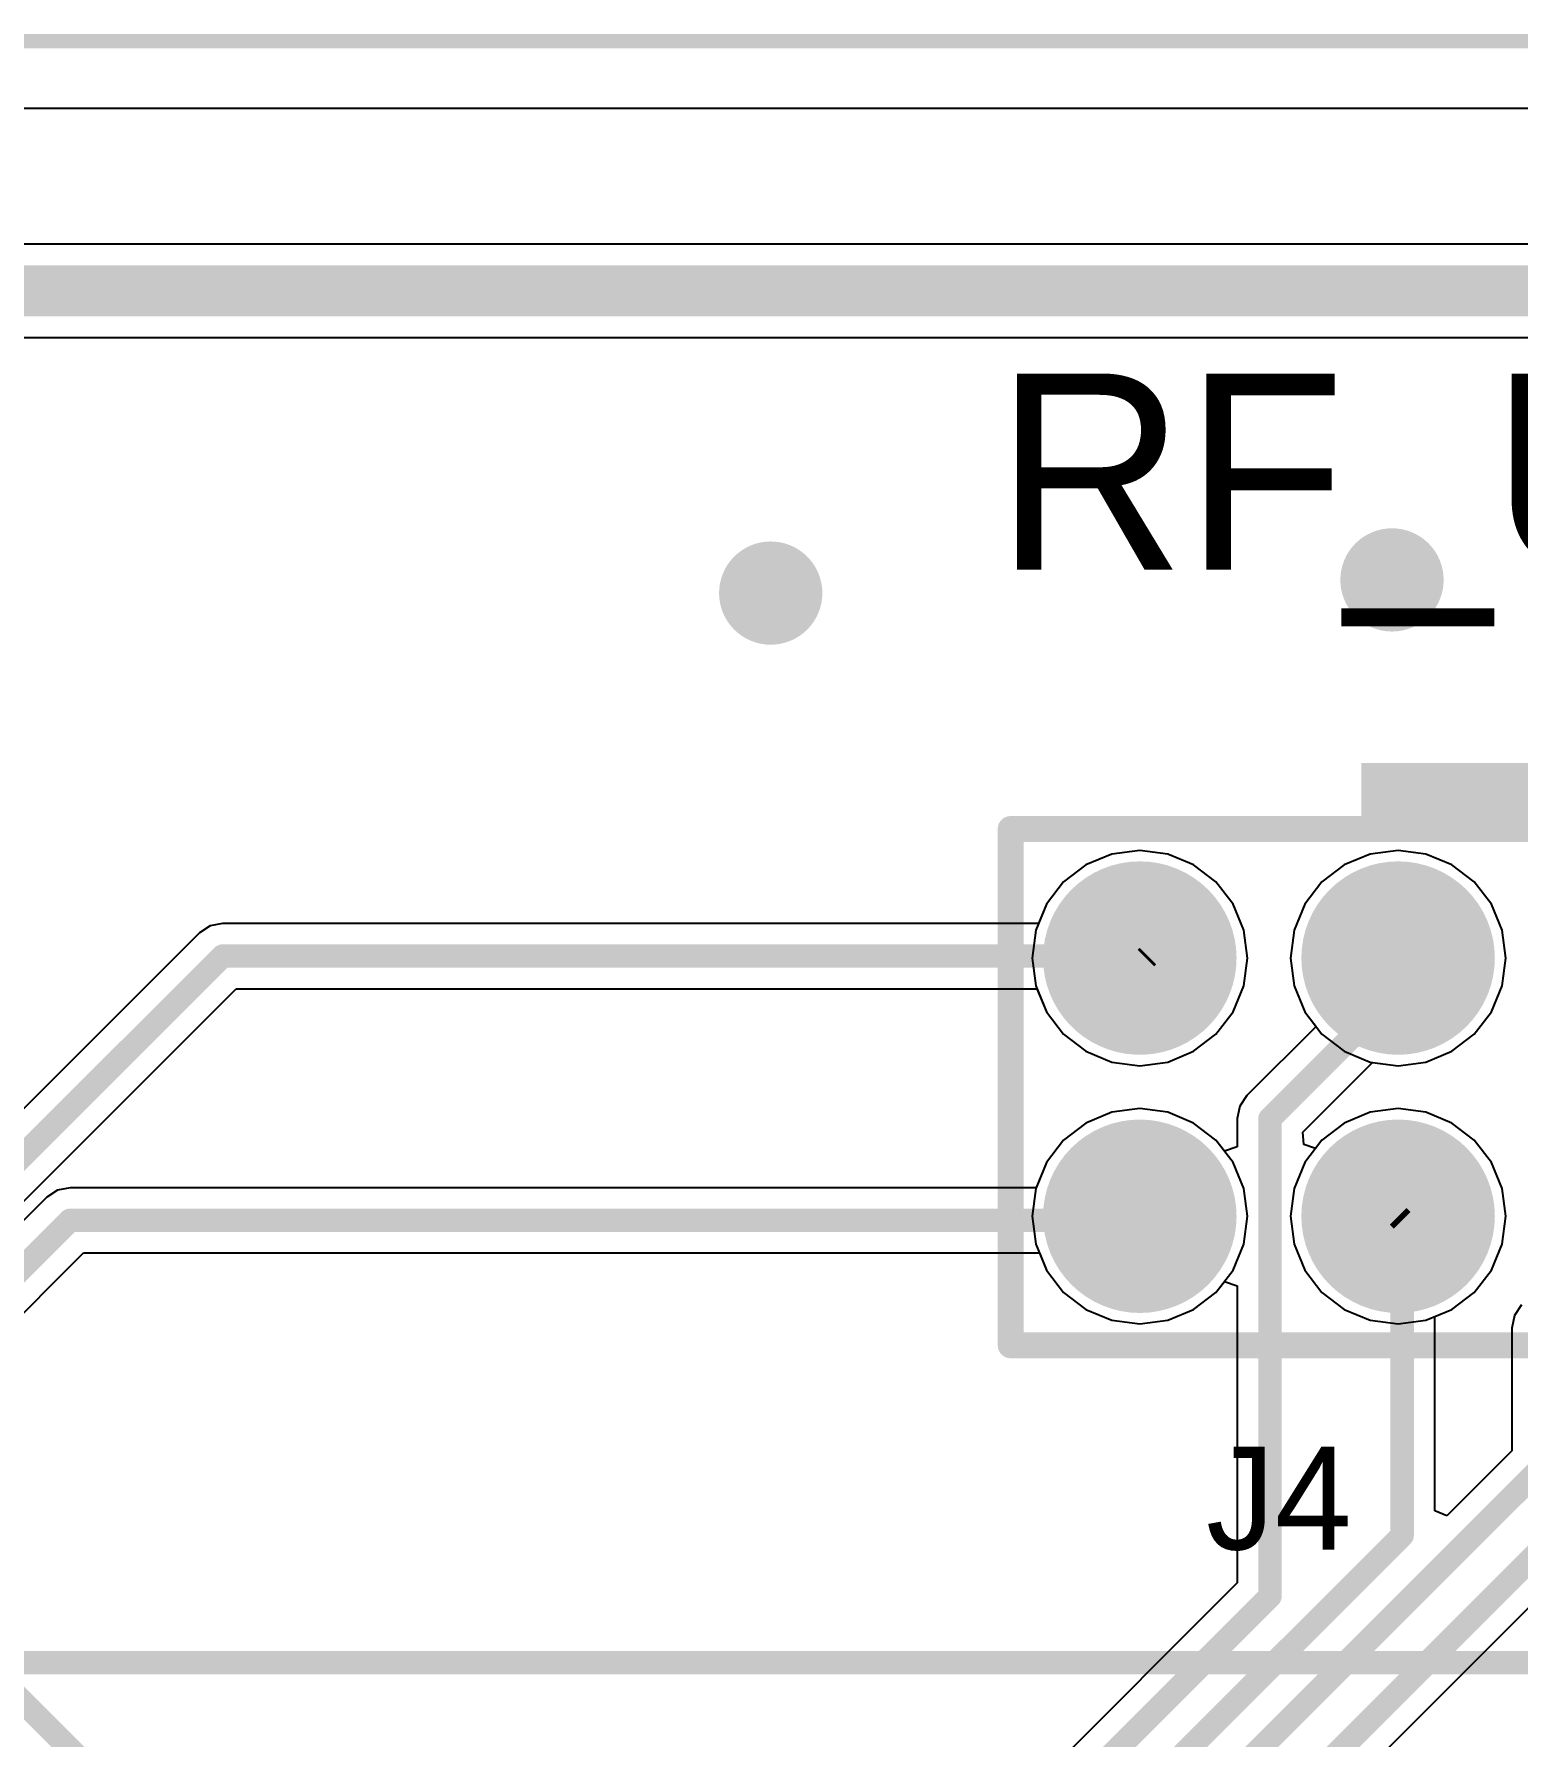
# Model space of a CAD drawing. Header units: millimetres. Extents: x 0 to 7.44, y -3.03 to 0.
# Drawn here: x 5.112 to 5.687, y -0.657 to 0.003 of the extents above; entities that cross this region are included whole.
import ezdxf

# ---------------------------------------------------------------- set-up
doc = ezdxf.new("R2010")
doc.units = ezdxf.units.MM
doc.header["$MEASUREMENT"] = 0
for name, color, linetype in [('BottomLayer', 5, 'Continuous'), ('BottomSolder', 6, 'Continuous'), ('KeepOutLayer', 6, 'Continuous'), ('MidLayer1', 16, 'Continuous'), ('MidLayer2', 76, 'Continuous'), ('MultiLayer', 9, 'Continuous'), ('PadHoleLayer', 156, 'Continuous'), ('TopLayer', 1, 'Continuous'), ('TopOverlay', 2, 'Continuous'), ('TopSolder', 216, 'Continuous'), ('ViaHoleLayer', 16, 'Continuous')]:
    doc.layers.add(name, color=color, linetype=linetype)

# ---------------------------------------------------------------- blocks, each defined once
blk = doc.blocks.new('90131_0124_77')
at = {"layer": 'BottomLayer', "const_width": 0.03346}
for points in [[(-0.16673, 0.05, 1), (-0.13327, 0.05, 1)], [(-0.06673, 0.05, 1), (-0.03327, 0.05, 1)], [(0.03327, 0.05, 1), (0.06673, 0.05, 1)], [(0.13327, 0.05, 1), (0.16673, 0.05, 1)], [(-0.06673, -0.05, 1), (-0.03327, -0.05, 1)], [(0.03327, -0.05, 1), (0.06673, -0.05, 1)], [(0.13327, -0.05, 1), (0.16673, -0.05, 1)]]:
    blk.add_lwpolyline(points, format="xyb", close=True, dxfattribs=at)
at = {"layer": 'BottomLayer'}
blk.add_solid([(-0.18346, -0.08346), (-0.11654, -0.08346), (-0.18346, -0.01654), (-0.11654, -0.01654)], dxfattribs=at)
at = {"layer": 'BottomSolder', "const_width": 0.03746}
for points in [[(-0.16873, 0.05, 1), (-0.13127, 0.05, 1)], [(-0.06873, 0.05, 1), (-0.03127, 0.05, 1)], [(0.03127, 0.05, 1), (0.06873, 0.05, 1)], [(0.13127, 0.05, 1), (0.16873, 0.05, 1)], [(-0.06873, -0.05, 1), (-0.03127, -0.05, 1)], [(0.03127, -0.05, 1), (0.06873, -0.05, 1)], [(0.13127, -0.05, 1), (0.16873, -0.05, 1)]]:
    blk.add_lwpolyline(points, format="xyb", close=True, dxfattribs=at)
at = {"layer": 'BottomSolder'}
blk.add_solid([(-0.18746, -0.08746), (-0.11254, -0.08746), (-0.18746, -0.01254), (-0.11254, -0.01254)], dxfattribs=at)
at = {"layer": 'MidLayer1', "const_width": 0.03346}
for points in [[(-0.16673, 0.05, 1), (-0.13327, 0.05, 1)], [(-0.06673, 0.05, 1), (-0.03327, 0.05, 1)], [(0.03327, 0.05, 1), (0.06673, 0.05, 1)], [(0.13327, 0.05, 1), (0.16673, 0.05, 1)], [(-0.06673, -0.05, 1), (-0.03327, -0.05, 1)], [(0.03327, -0.05, 1), (0.06673, -0.05, 1)], [(0.13327, -0.05, 1), (0.16673, -0.05, 1)]]:
    blk.add_lwpolyline(points, format="xyb", close=True, dxfattribs=at)
at = {"layer": 'MidLayer1'}
blk.add_solid([(-0.18346, -0.08346), (-0.11654, -0.08346), (-0.18346, -0.01654), (-0.11654, -0.01654)], dxfattribs=at)
at = {"layer": 'MidLayer2', "const_width": 0.03346}
for points in [[(-0.16673, 0.05, 1), (-0.13327, 0.05, 1)], [(-0.06673, 0.05, 1), (-0.03327, 0.05, 1)], [(0.03327, 0.05, 1), (0.06673, 0.05, 1)], [(0.13327, 0.05, 1), (0.16673, 0.05, 1)], [(-0.06673, -0.05, 1), (-0.03327, -0.05, 1)], [(0.03327, -0.05, 1), (0.06673, -0.05, 1)], [(0.13327, -0.05, 1), (0.16673, -0.05, 1)]]:
    blk.add_lwpolyline(points, format="xyb", close=True, dxfattribs=at)
at = {"layer": 'MidLayer2'}
blk.add_solid([(-0.18346, -0.08346), (-0.11654, -0.08346), (-0.18346, -0.01654), (-0.11654, -0.01654)], dxfattribs=at)
at = {"layer": 'MultiLayer', "const_width": 0.03346}
for points in [[(-0.16673, 0.05, 1), (-0.13327, 0.05, 1)], [(-0.06673, 0.05, 1), (-0.03327, 0.05, 1)], [(0.03327, 0.05, 1), (0.06673, 0.05, 1)], [(0.13327, 0.05, 1), (0.16673, 0.05, 1)], [(-0.06673, -0.05, 1), (-0.03327, -0.05, 1)], [(0.03327, -0.05, 1), (0.06673, -0.05, 1)], [(0.13327, -0.05, 1), (0.16673, -0.05, 1)]]:
    blk.add_lwpolyline(points, format="xyb", close=True, dxfattribs=at)
at = {"layer": 'MultiLayer'}
blk.add_solid([(-0.18346, -0.08346), (-0.11654, -0.08346), (-0.18346, -0.01654), (-0.11654, -0.01654)], dxfattribs=at)
at = {"layer": 'PadHoleLayer', "const_width": 0.02165}
for points in [[(-0.16083, 0.05, 1), (-0.13917, 0.05, 1)], [(-0.06083, 0.05, 1), (-0.03917, 0.05, 1)], [(0.03917, 0.05, 1), (0.06083, 0.05, 1)], [(0.13917, 0.05, 1), (0.16083, 0.05, 1)], [(-0.16083, -0.05, 1), (-0.13917, -0.05, 1)], [(-0.06083, -0.05, 1), (-0.03917, -0.05, 1)], [(0.03917, -0.05, 1), (0.06083, -0.05, 1)], [(0.13917, -0.05, 1), (0.16083, -0.05, 1)]]:
    blk.add_lwpolyline(points, format="xyb", close=True, dxfattribs=at)
at = {"layer": 'TopLayer', "const_width": 0.03346}
for points in [[(-0.16673, 0.05, 1), (-0.13327, 0.05, 1)], [(-0.06673, 0.05, 1), (-0.03327, 0.05, 1)], [(0.03327, 0.05, 1), (0.06673, 0.05, 1)], [(0.13327, 0.05, 1), (0.16673, 0.05, 1)], [(-0.06673, -0.05, 1), (-0.03327, -0.05, 1)], [(0.03327, -0.05, 1), (0.06673, -0.05, 1)], [(0.13327, -0.05, 1), (0.16673, -0.05, 1)]]:
    blk.add_lwpolyline(points, format="xyb", close=True, dxfattribs=at)
at = {"layer": 'TopLayer'}
blk.add_solid([(-0.18346, -0.08346), (-0.11654, -0.08346), (-0.18346, -0.01654), (-0.11654, -0.01654)], dxfattribs=at)
at = {"layer": 'TopOverlay', "const_width": 0.01}
for points in [[(-0.2, 0.1), (-0.2, -0.1)], [(0.2, 0.1), (-0.2, 0.1)], [(0.2, 0.1), (0.2, -0.1)], [(0.2, -0.1), (-0.2, -0.1)]]:
    blk.add_lwpolyline(points, dxfattribs=at)
at = {"layer": 'TopOverlay', "const_width": 0.005}
for points in [[(-0.2025, 0.1, 1), (-0.1975, 0.1, 1)], [(-0.2025, 0.1, 1), (-0.1975, 0.1, 1)], [(0.1975, 0.1, 1), (0.2025, 0.1, 1)], [(0.1975, 0.1, 1), (0.2025, 0.1, 1)], [(-0.2025, -0.1, 1), (-0.1975, -0.1, 1)], [(-0.2025, -0.1, 1), (-0.1975, -0.1, 1)], [(0.1975, -0.1, 1), (0.2025, -0.1, 1)], [(0.1975, -0.1, 1), (0.2025, -0.1, 1)]]:
    blk.add_lwpolyline(points, format="xyb", close=True, dxfattribs=at)
at = {"layer": 'TopSolder', "const_width": 0.03746}
for points in [[(-0.16873, 0.05, 1), (-0.13127, 0.05, 1)], [(-0.06873, 0.05, 1), (-0.03127, 0.05, 1)], [(0.03127, 0.05, 1), (0.06873, 0.05, 1)], [(0.13127, 0.05, 1), (0.16873, 0.05, 1)], [(-0.06873, -0.05, 1), (-0.03127, -0.05, 1)], [(0.03127, -0.05, 1), (0.06873, -0.05, 1)], [(0.13127, -0.05, 1), (0.16873, -0.05, 1)]]:
    blk.add_lwpolyline(points, format="xyb", close=True, dxfattribs=at)
at = {"layer": 'TopSolder'}
blk.add_solid([(-0.18746, -0.08746), (-0.11254, -0.08746), (-0.18746, -0.01254), (-0.11254, -0.01254)], dxfattribs=at)

msp = doc.modelspace()

# ---------------------------------------------------------------- linework, layer by layer
at = {"layer": 'BottomLayer'}
for p, q in [((0.02598, -0.02598), (7.33622, -0.02598)), ((5.89301, -0.07861), (3.42861, -0.07861)), ((4.68643, -0.11473), (5.82209, -0.11473)), ((5.52937, -0.31484), (5.51931, -0.31901)), ((5.54016, -0.31342), (5.52937, -0.31484)), ((5.55095, -0.31484), (5.54016, -0.31342)), ((5.56101, -0.31901), (5.55095, -0.31484)), ((5.62937, -0.31484), (5.61931, -0.31901)), ((5.64016, -0.31342), (5.62937, -0.31484)), ((5.65095, -0.31484), (5.64016, -0.31342)), ((5.66101, -0.31901), (5.65095, -0.31484)), ((5.51931, -0.31901), (5.51067, -0.32564)), ((5.56964, -0.32564), (5.56101, -0.31901)), ((5.61931, -0.31901), (5.61067, -0.32564)), ((5.66964, -0.32564), (5.66101, -0.31901)), ((5.51067, -0.32564), (5.50405, -0.33427)), ((5.57627, -0.33427), (5.56964, -0.32564)), ((5.61067, -0.32564), (5.60405, -0.33427)), ((5.67627, -0.33427), (5.66964, -0.32564)), ((5.50405, -0.33427), (5.50098, -0.34169)), ((5.58043, -0.34433), (5.57627, -0.33427)), ((5.60405, -0.33427), (5.59988, -0.34433)), ((5.68043, -0.34433), (5.67627, -0.33427)), ((5.1802, -0.34265), (5.1761, -0.34539)), ((5.18504, -0.34169), (5.1802, -0.34265)), ((5.50098, -0.34169), (5.18504, -0.34169)), ((5.1761, -0.34539), (4.9426, -0.57889)), ((5.58185, -0.35512), (5.58043, -0.34433)), ((5.59988, -0.34433), (5.59846, -0.35512)), ((5.68185, -0.35512), (5.68043, -0.34433)), ((5.58043, -0.36591), (5.58185, -0.35512)), ((5.59846, -0.35512), (5.59988, -0.36591)), ((5.68043, -0.36591), (5.68185, -0.35512)), ((4.87902, -0.67823), (5.19028, -0.36698)), ((5.19028, -0.36698), (5.50032, -0.36698)), ((5.50032, -0.36698), (5.50405, -0.37597)), ((5.57627, -0.37597), (5.58043, -0.36591)), ((5.59988, -0.36591), (5.60405, -0.37597)), ((5.67627, -0.37597), (5.68043, -0.36591)), ((5.50405, -0.37597), (5.51067, -0.3846)), ((5.56964, -0.3846), (5.57627, -0.37597)), ((5.60405, -0.37597), (5.61067, -0.3846)), ((5.66964, -0.3846), (5.67627, -0.37597)), ((5.51067, -0.3846), (5.51931, -0.39123)), ((5.56101, -0.39123), (5.56964, -0.3846)), ((5.61067, -0.3846), (5.61931, -0.39123)), ((5.66101, -0.39123), (5.66964, -0.3846)), ((5.51931, -0.39123), (5.52937, -0.39539)), ((5.52937, -0.39539), (5.54016, -0.39681)), ((5.54016, -0.39681), (5.55095, -0.39539)), ((5.55095, -0.39539), (5.56101, -0.39123)), ((5.61931, -0.39123), (5.62937, -0.39539)), ((5.62937, -0.39539), (5.64016, -0.39681)), ((5.64016, -0.39681), (5.65095, -0.39539)), ((5.65095, -0.39539), (5.66101, -0.39123)), ((5.52937, -0.41484), (5.51931, -0.41901)), ((5.54016, -0.41342), (5.52937, -0.41484)), ((5.55095, -0.41484), (5.54016, -0.41342)), ((5.56101, -0.41901), (5.55095, -0.41484)), ((5.62937, -0.41484), (5.61931, -0.41901)), ((5.64016, -0.41342), (5.62937, -0.41484)), ((5.65095, -0.41484), (5.64016, -0.41342)), ((5.66101, -0.41901), (5.65095, -0.41484)), ((5.51931, -0.41901), (5.51067, -0.42564)), ((5.56964, -0.42564), (5.56101, -0.41901)), ((5.61931, -0.41901), (5.61067, -0.42564)), ((5.66964, -0.42564), (5.66101, -0.41901)), ((5.51067, -0.42564), (5.50405, -0.43427)), ((5.57627, -0.43427), (5.56964, -0.42564)), ((5.61067, -0.42564), (5.60405, -0.43427)), ((5.67627, -0.43427), (5.66964, -0.42564)), ((5.50405, -0.43427), (5.5, -0.44405)), ((5.58043, -0.44433), (5.57627, -0.43427)), ((5.60405, -0.43427), (5.59988, -0.44433)), ((5.68043, -0.44433), (5.67627, -0.43427)), ((5.11704, -0.44775), (4.85697, -0.70783)), ((5.12115, -0.44501), (5.11704, -0.44775)), ((5.12598, -0.44405), (5.12115, -0.44501)), ((5.5, -0.44405), (5.12598, -0.44405)), ((5.58185, -0.45512), (5.58043, -0.44433)), ((5.59988, -0.44433), (5.59846, -0.45512)), ((5.68185, -0.45512), (5.68043, -0.44433)), ((5.58043, -0.46591), (5.58185, -0.45512)), ((5.59846, -0.45512), (5.59988, -0.46591)), ((5.68043, -0.46591), (5.68185, -0.45512)), ((5.57627, -0.47597), (5.58043, -0.46591)), ((5.59988, -0.46591), (5.60405, -0.47597)), ((5.67627, -0.47597), (5.68043, -0.46591)), ((4.92461, -0.67595), (5.13122, -0.46934)), ((5.13122, -0.46934), (5.5013, -0.46934)), ((5.5013, -0.46934), (5.50405, -0.47597)), ((5.50405, -0.47597), (5.51067, -0.4846)), ((5.56964, -0.4846), (5.57627, -0.47597)), ((5.60405, -0.47597), (5.61067, -0.4846)), ((5.66964, -0.4846), (5.67627, -0.47597)), ((5.51067, -0.4846), (5.51931, -0.49123)), ((5.56101, -0.49123), (5.56964, -0.4846)), ((5.61067, -0.4846), (5.61931, -0.49123)), ((5.66101, -0.49123), (5.66964, -0.4846)), ((5.51931, -0.49123), (5.52937, -0.49539)), ((5.55095, -0.49539), (5.56101, -0.49123)), ((5.61931, -0.49123), (5.62937, -0.49539)), ((5.65095, -0.49539), (5.66101, -0.49123)), ((5.52937, -0.49539), (5.54016, -0.49681)), ((5.54016, -0.49681), (5.55095, -0.49539)), ((5.62937, -0.49539), (5.64016, -0.49681)), ((5.64016, -0.49681), (5.65095, -0.49539))]:
    msp.add_line(p, q, dxfattribs=at)
for points, const_width in [([(4.66836, -0.09667), (5.84016, -0.09667)], 0.01969), ([(4.87008, -0.66929), (5.18504, -0.35433)], 0.00906), ([(5.18504, -0.35433), (5.54331, -0.35433)], 0.00906), ([(5.54016, -0.35512), (5.54252, -0.35512)], 0.00906), ([(5.54252, -0.35512), (5.54331, -0.35433)], 0.00906), ([(4.8622, -0.72047), (5.12598, -0.45669)], 0.00906), ([(5.12598, -0.45669), (5.54016, -0.45669)], 0.00906), ([(5.54016, -0.45669), (5.54016, -0.45512)], 0.00906)]:
    msp.add_lwpolyline(points, dxfattribs=dict(at, const_width=const_width))
for points, const_width in [([(5.6278, -0.20866, 1), (5.6478, -0.20866, 1)], 0.02), ([(5.38726, -0.21376, 1), (5.40726, -0.21376, 1)], 0.02), ([(5.18278, -0.35433, 1), (5.1873, -0.35433, 1)], 0.00453), ([(5.18278, -0.35433, 1), (5.1873, -0.35433, 1)], 0.00453), ([(5.53789, -0.35512, 1), (5.54242, -0.35512, 1)], 0.00453), ([(5.54026, -0.35512, 1), (5.54478, -0.35512, 1)], 0.00453), ([(5.54026, -0.35512, 1), (5.54478, -0.35512, 1)], 0.00453), ([(5.54104, -0.35433, 1), (5.54557, -0.35433, 1)], 0.00453), ([(5.54104, -0.35433, 1), (5.54557, -0.35433, 1)], 0.00453), ([(5.12372, -0.45669, 1), (5.12825, -0.45669, 1)], 0.00453), ([(5.12372, -0.45669, 1), (5.12825, -0.45669, 1)], 0.00453), ([(5.53789, -0.45512, 1), (5.54242, -0.45512, 1)], 0.00453), ([(5.53789, -0.45669, 1), (5.54242, -0.45669, 1)], 0.00453), ([(5.53789, -0.45669, 1), (5.54242, -0.45669, 1)], 0.00453)]:
    msp.add_lwpolyline(points, format="xyb", close=True, dxfattribs=dict(at, const_width=const_width))
at = {"layer": 'KeepOutLayer'}
for const_width in [0.00551, 0.005]:
    msp.add_lwpolyline([(0, 0), (7.3622, 0)], dxfattribs=dict(at, const_width=const_width))
at = {"layer": 'MidLayer1', "const_width": 0.02}
for points in [[(5.6278, -0.20866, 1), (5.6478, -0.20866, 1)], [(5.38726, -0.21376, 1), (5.40726, -0.21376, 1)]]:
    msp.add_lwpolyline(points, format="xyb", close=True, dxfattribs=at)
at = {"layer": 'MidLayer1', "const_width": 0.00906}
msp.add_lwpolyline([(4.87312, -0.62797), (5.95404, -0.62797)], dxfattribs=at)
at = {"layer": 'MidLayer2', "const_width": 0.02}
for points in [[(5.6278, -0.20866, 1), (5.6478, -0.20866, 1)], [(5.38726, -0.21376, 1), (5.40726, -0.21376, 1)]]:
    msp.add_lwpolyline(points, format="xyb", close=True, dxfattribs=at)
at = {"layer": 'MidLayer2', "const_width": 0.00906}
msp.add_lwpolyline([(5.08268, -0.61811), (5.22047, -0.75591)], dxfattribs=at)
at = {"layer": 'MultiLayer', "const_width": 0.02}
for points in [[(5.6278, -0.20866, 1), (5.6478, -0.20866, 1)], [(5.38726, -0.21376, 1), (5.40726, -0.21376, 1)]]:
    msp.add_lwpolyline(points, format="xyb", close=True, dxfattribs=at)
at = {"layer": 'TopLayer'}
for p, q in [((0.02598, -0.02598), (7.33622, -0.02598)), ((5.52937, -0.31484), (5.51931, -0.31901)), ((5.54016, -0.31342), (5.52937, -0.31484)), ((5.55095, -0.31484), (5.54016, -0.31342)), ((5.56101, -0.31901), (5.55095, -0.31484)), ((5.62937, -0.31484), (5.61931, -0.31901)), ((5.64016, -0.31342), (5.62937, -0.31484)), ((5.65095, -0.31484), (5.64016, -0.31342)), ((5.66101, -0.31901), (5.65095, -0.31484)), ((5.51931, -0.31901), (5.51067, -0.32564)), ((5.56964, -0.32564), (5.56101, -0.31901)), ((5.61931, -0.31901), (5.61067, -0.32564)), ((5.66964, -0.32564), (5.66101, -0.31901)), ((5.51067, -0.32564), (5.50405, -0.33427)), ((5.57627, -0.33427), (5.56964, -0.32564)), ((5.61067, -0.32564), (5.60405, -0.33427)), ((5.67627, -0.33427), (5.66964, -0.32564)), ((5.50405, -0.33427), (5.49988, -0.34433)), ((5.58043, -0.34433), (5.57627, -0.33427)), ((5.60405, -0.33427), (5.59988, -0.34433)), ((5.68043, -0.34433), (5.67627, -0.33427)), ((5.49988, -0.34433), (5.49846, -0.35512)), ((5.58185, -0.35512), (5.58043, -0.34433)), ((5.59988, -0.34433), (5.59846, -0.35512)), ((5.68185, -0.35512), (5.68043, -0.34433)), ((5.49846, -0.35512), (5.49988, -0.36591)), ((5.58043, -0.36591), (5.58185, -0.35512)), ((5.59846, -0.35512), (5.59988, -0.36591)), ((5.68043, -0.36591), (5.68185, -0.35512)), ((5.49988, -0.36591), (5.50405, -0.37597)), ((5.57627, -0.37597), (5.58043, -0.36591)), ((5.59988, -0.36591), (5.60405, -0.37597)), ((5.67627, -0.37597), (5.68043, -0.36591)), ((5.50405, -0.37597), (5.51067, -0.3846)), ((5.56964, -0.3846), (5.57627, -0.37597)), ((5.60838, -0.38161), (5.58161, -0.40838)), ((5.60405, -0.37597), (5.60838, -0.38161)), ((5.66964, -0.3846), (5.67627, -0.37597)), ((5.51067, -0.3846), (5.51931, -0.39123)), ((5.56101, -0.39123), (5.56964, -0.3846)), ((5.66101, -0.39123), (5.66964, -0.3846)), ((5.51931, -0.39123), (5.52937, -0.39539)), ((5.52937, -0.39539), (5.54016, -0.39681)), ((5.54016, -0.39681), (5.55095, -0.39539)), ((5.55095, -0.39539), (5.56101, -0.39123)), ((5.60322, -0.42254), (5.63025, -0.39551)), ((5.63025, -0.39551), (5.64016, -0.39681)), ((5.64016, -0.39681), (5.65095, -0.39539)), ((5.65095, -0.39539), (5.66101, -0.39123)), ((5.58161, -0.40838), (5.57887, -0.41248)), ((5.52937, -0.41484), (5.51931, -0.41901)), ((5.54016, -0.41342), (5.52937, -0.41484)), ((5.55095, -0.41484), (5.54016, -0.41342)), ((5.56101, -0.41901), (5.55095, -0.41484)), ((5.57887, -0.41248), (5.57791, -0.41732)), ((5.62937, -0.41484), (5.61931, -0.41901)), ((5.64016, -0.41342), (5.62937, -0.41484)), ((5.65095, -0.41484), (5.64016, -0.41342)), ((5.66101, -0.41901), (5.65095, -0.41484)), ((5.51931, -0.41901), (5.51067, -0.42564)), ((5.56964, -0.42564), (5.56101, -0.41901)), ((5.57791, -0.41732), (5.57791, -0.42819)), ((5.61931, -0.41901), (5.61067, -0.42564)), ((5.66964, -0.42564), (5.66101, -0.41901)), ((5.51067, -0.42564), (5.50405, -0.43427)), ((5.57291, -0.42989), (5.56964, -0.42564)), ((5.57791, -0.42819), (5.57291, -0.42989)), ((5.60372, -0.42734), (5.60322, -0.42254)), ((5.6082, -0.42887), (5.60372, -0.42734)), ((5.61067, -0.42564), (5.6082, -0.42887)), ((5.67627, -0.43427), (5.66964, -0.42564)), ((5.50405, -0.43427), (5.49988, -0.44433)), ((5.68043, -0.44433), (5.67627, -0.43427)), ((5.49988, -0.44433), (5.49846, -0.45512)), ((5.68185, -0.45512), (5.68043, -0.44433)), ((5.49846, -0.45512), (5.49988, -0.46591)), ((5.68043, -0.46591), (5.68185, -0.45512)), ((5.49988, -0.46591), (5.50405, -0.47597)), ((5.67627, -0.47597), (5.68043, -0.46591)), ((5.50405, -0.47597), (5.51067, -0.4846)), ((5.56964, -0.4846), (5.57291, -0.48034)), ((5.57291, -0.48034), (5.57791, -0.48204)), ((5.66964, -0.4846), (5.67627, -0.47597)), ((5.51067, -0.4846), (5.51931, -0.49123)), ((5.56101, -0.49123), (5.56964, -0.4846)), ((5.57791, -0.48204), (5.57791, -0.59712)), ((5.66101, -0.49123), (5.66964, -0.4846)), ((5.51931, -0.49123), (5.52937, -0.49539)), ((5.55095, -0.49539), (5.56101, -0.49123)), ((5.65438, -0.49397), (5.66101, -0.49123)), ((5.65438, -0.56924), (5.65438, -0.49397)), ((5.68517, -0.49359), (5.68421, -0.49843)), ((5.68791, -0.48948), (5.68517, -0.49359)), ((5.13886, -1.15855), (5.80028, -0.49713)), ((5.52937, -0.49539), (5.54016, -0.49681)), ((5.54016, -0.49681), (5.55095, -0.49539)), ((5.68421, -0.49843), (5.68421, -0.54594)), ((5.68421, -0.54594), (5.659, -0.57115)), ((5.659, -0.57115), (5.65438, -0.56924)), ((5.57791, -0.59712), (5.4107, -0.76433))]:
    msp.add_line(p, q, dxfattribs=at)
for points, const_width in [([(5.6278, -0.20866, 1), (5.6478, -0.20866, 1)], 0.02), ([(5.38726, -0.21376, 1), (5.40726, -0.21376, 1)], 0.02), ([(5.63789, -0.35512, 1), (5.64242, -0.35512, 1)], 0.00453), ([(5.65049, -0.35512, 1), (5.65502, -0.35512, 1)], 0.00453), ([(5.65049, -0.35512, 1), (5.65502, -0.35512, 1)], 0.00453), ([(5.58829, -0.41732, 1), (5.59281, -0.41732, 1)], 0.00453), ([(5.58829, -0.41732, 1), (5.59281, -0.41732, 1)], 0.00453), ([(5.63789, -0.45512, 1), (5.64242, -0.45512, 1)], 0.00453), ([(5.63947, -0.45669, 1), (5.644, -0.45669, 1)], 0.00453), ([(5.63947, -0.45669, 1), (5.644, -0.45669, 1)], 0.00453), ([(5.63947, -0.57874, 1), (5.644, -0.57874, 1)], 0.00453), ([(5.63947, -0.57874, 1), (5.644, -0.57874, 1)], 0.00453), ([(5.58829, -0.60236, 1), (5.59281, -0.60236, 1)], 0.00453), ([(5.58829, -0.60236, 1), (5.59281, -0.60236, 1)], 0.00453)]:
    msp.add_lwpolyline(points, format="xyb", close=True, dxfattribs=dict(at, const_width=const_width))
at = {"layer": 'TopLayer', "const_width": 0.00906}
for points in [[(5.59055, -0.41732), (5.65276, -0.35512)], [(5.64016, -0.35512), (5.65276, -0.35512)], [(5.59055, -0.60236), (5.59055, -0.41732)], [(5.64016, -0.45512), (5.64173, -0.45669)], [(5.64173, -0.57874), (5.64173, -0.45669)], [(5.12992, -1.14961), (5.79134, -0.48819)], [(5.11811, -1.12992), (5.69685, -0.55118)], [(5.12992, -1.09055), (5.64173, -0.57874)], [(5.12205, -1.07087), (5.59055, -0.60236)]]:
    msp.add_lwpolyline(points, dxfattribs=at)
at = {"layer": 'TopOverlay'}
msp.add_solid([(5.62598, -0.30315), (5.73228, -0.30315), (5.62598, -0.27953), (5.73228, -0.27953)], dxfattribs=at)
at = {"layer": 'ViaHoleLayer', "const_width": 0.00956}
for points in [[(5.39248, -0.21376, 1), (5.40204, -0.21376, 1)], [(5.63301, -0.20866, 1), (5.64258, -0.20866, 1)]]:
    msp.add_lwpolyline(points, format="xyb", close=True, dxfattribs=at)

# ---------------------------------------------------------------- block references
at = {"rotation": 180}
msp.add_blockref('90131_0124_77', (5.69016, -0.40512), dxfattribs=at)

# ---------------------------------------------------------------- texts
at = {"layer": 'TopOverlay'}
for s, height, p in [('RF_UNIT', 0.076, (5.48425, -0.20472)), ('J4', 0.039894, (5.56581, -0.58419))]:
    msp.add_text(s, height=height, dxfattribs=at).set_placement(p)

doc.saveas('drawing.dxf')
